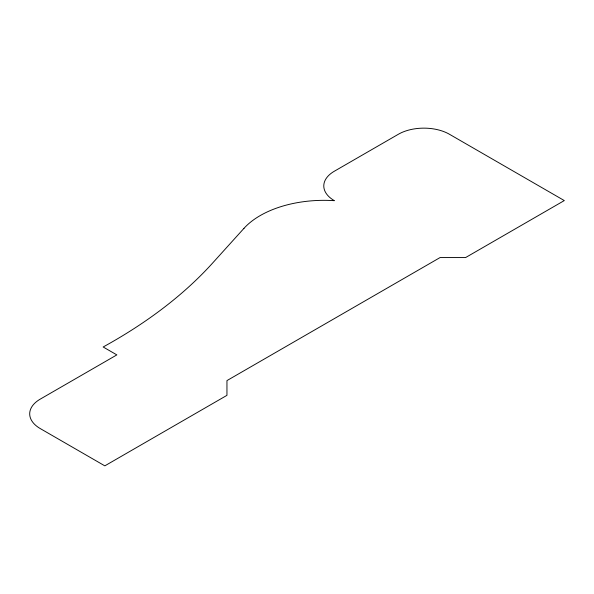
<?xml version="1.0" encoding="UTF-8"?>
<svg xmlns="http://www.w3.org/2000/svg" width="594" height="594" viewBox="0 0 594 594"><rect width="100%" height="100%" fill="white"/><g stroke="black" fill="none" stroke-linecap="round" stroke-linejoin="round"><path stroke-width="0.89" d="M243.986 228.334L212.585 263.083A555.249 320.567 0 0 1 103.148 346.985L116.855 354.893L40.273 399.109A36.1 20.842 0 0 0 40.273 428.586L104.826 465.852L226.953 395.337L226.953 380.598L440.065 257.566L465.592 257.566L564.3 200.572L449.428 134.251A36.1 20.842 0 0 0 398.381 134.251L334.377 171.206A36.063 20.82 0 0 0 334.377 200.683A90.258 52.109 0 0 0 243.986 228.334"/></g></svg>
